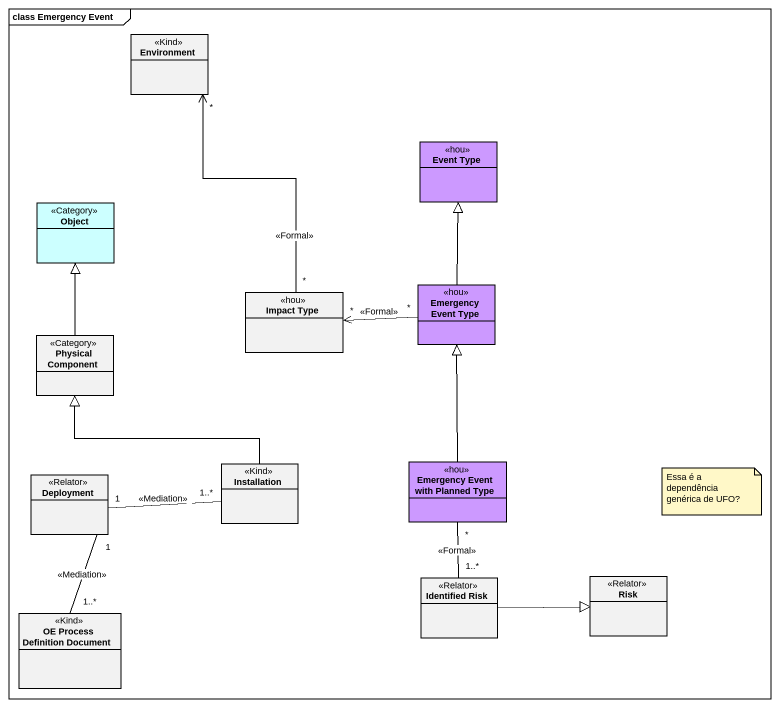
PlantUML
@startuml
mainframe class Emergency Event
hide circle
hide empty members
class Environment <<Kind>>
class "Event Type" as Event_Type <<hou>> #CC99FF
class "Object" as Object_ <<Category>> #CCFFFF
class "Impact Type" as Impact_Type <<hou>>
class "Emergency Event Type" as Emergency_Event_Type <<hou>> #CC99FF
class "Physical Component" as Physical_Component <<Category>>
class Deployment <<Relator>>
class Installation <<Kind>>
class "Emergency Event with Planned Type" as Emergency_Event_with <<hou>> #CC99FF
class "Identified Risk" as Identified_Risk <<Relator>>
class Risk <<Relator>>
class "OE Process Definition Document" as OE_Process_Definition <<Kind>>
Environment "*" <-- "*" Impact_Type : <<Formal>>
Impact_Type "*" <-right- "*" Emergency_Event_Type : <<Formal>>
Emergency_Event_Type -up-|> Event_Type
Physical_Component -up-|> Object_
Installation -up-|> Physical_Component
Installation "1..*" -left- "1" Deployment : <<Mediation>>
Emergency_Event_with -up-|> Emergency_Event_Type
Identified_Risk "1..*" -up- "*" Emergency_Event_with : <<Formal>>
Identified_Risk -right-|> Risk
OE_Process_Definition "1..*" -up- "1" Deployment : <<Mediation>>
note as N1
  Essa é a dependência genérica de UFO?
end note
@enduml
